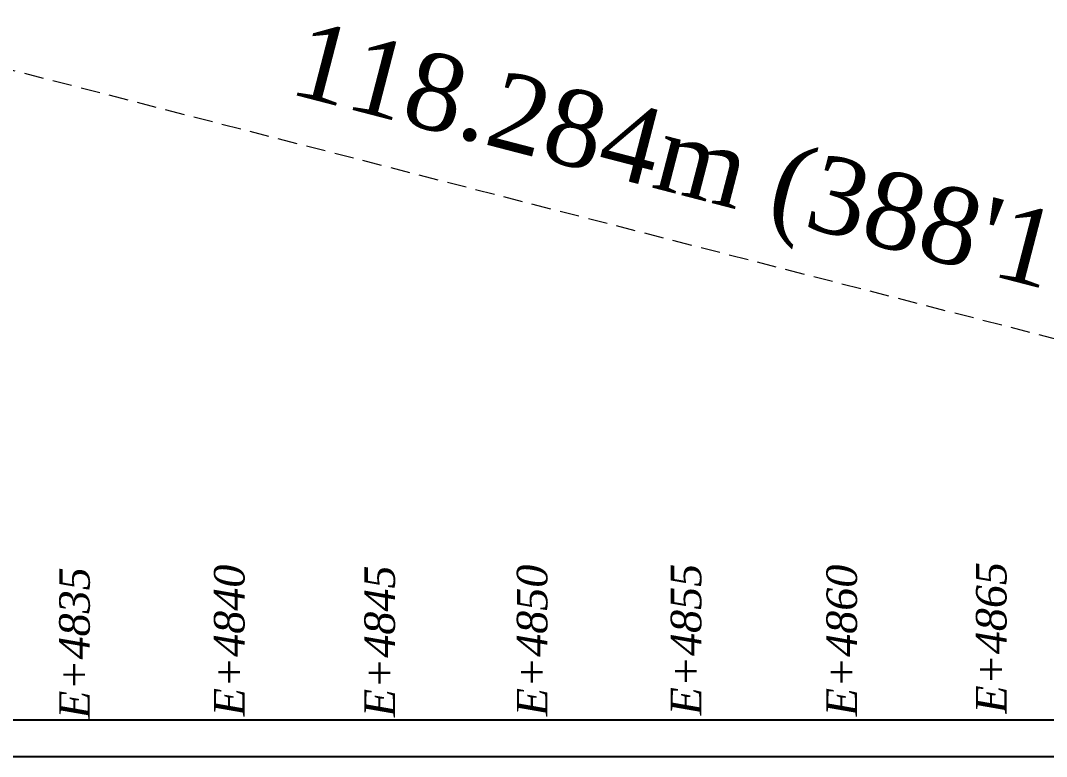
# Model space of a CAD drawing. Extents: x 1878645 to 3043969, y -1160829 to -603973.
# Drawn here: x 2167892 to 2201469, y -985970 to -961873 of the extents above; entities that cross this region are included whole.
import ezdxf
from ezdxf.enums import TextEntityAlignment as Align

# ---------------------------------------------------------------- set-up
doc = ezdxf.new("R2010")
doc.units = 0
doc.header["$LTSCALE"] = 100
doc.linetypes.add('Hidden', pattern=[9.525, 6.35, -3.175])
for name, color, linetype in [('BOUNDARY', 7, 'Continuous'), ('BY MEASUREMENTS', 7, 'Continuous'), ('LATLONG', 7, 'Continuous'), ('TEMPLE', 6, 'Continuous')]:
    doc.layers.add(name, color=color, linetype=linetype)
doc.styles.add('TR', font='times.ttf', dxfattribs={"height": 2.4})
doc.styles.add('TR1', font='timesi.ttf')

msp = doc.modelspace()

# ---------------------------------------------------------------- linework, layer by layer
at = {"layer": 'BOUNDARY', "color": 7, "linetype": 'Hidden', "lineweight": 15}
msp.add_lwpolyline([(2230441.11213, -979692.64836), (2150320.49098, -959046.62188)], dxfattribs=at)
at = {"layer": 'TEMPLE'}
msp.add_lwpolyline([(2256520.49098, -873569.65187), (2144120.49098, -873569.65187), (2144120.49098, -985969.65187), (2256520.49098, -985969.65187)], close=True, dxfattribs=at)
msp.add_lwpolyline([(2255320.49098, -874769.65187), (2145320.49098, -874769.65187), (2145320.49098, -984769.65187), (2255320.49098, -984769.65187), (2255320.49098, -874769.65187)], dxfattribs=at)

# ---------------------------------------------------------------- texts
at = {"layer": 'BY MEASUREMENTS', "style": 'TR'}
msp.add_text('118.284m (388\'1")', height=2500, rotation=345.46436257, dxfattribs=at).set_placement((2190605.63515, -966925.37175), align=Align.MIDDLE)
at = {"layer": 'LATLONG', "style": 'TR1'}
for s, p in [('E+4840', (2175223.22768, -984650.2034)), ('E+4845', (2180146.12698, -984678.84049)), ('E+4850', (2185134.88767, -984650.04692)), ('E+4855', (2190172.12016, -984621.46199)), ('E+4860', (2195266.58769, -984650.04692)), ('E+4865', (2200160.86947, -984564.29214)), ('E+4835', (2170157.37767, -984736.01034))]:
    msp.add_text(s, height=1000, rotation=90, dxfattribs=at).set_placement(p)

doc.saveas('drawing.dxf')
